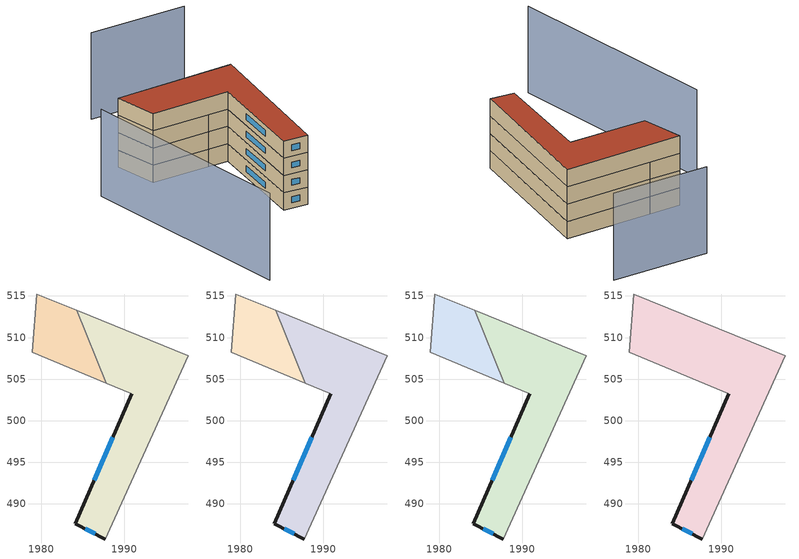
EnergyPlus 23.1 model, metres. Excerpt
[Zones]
42c84e1b770c6781_F0_dwelling_0
 floor ground (EU_floor_Construction): 1997.69,507.8 1987.69,485.79 1984.12,487.61 1990.86,503.25 1987.81,504.52 1984.27,513.27 z0
 wall outside (EU_wall_Construction): 1990.86,503.25 1984.12,487.61 1987.69,485.79 z0:3
 wall adiabatic (EU_wall_Construction): 1987.69,485.79 1997.69,507.8 1984.27,513.27 / 1987.81,504.52 1990.86,503.25 z0:3
 wall to 42c84e1b770c6781_F0_dwelling_1 (EU_wall_Construction): 1984.27,513.27 1987.81,504.52 z0:3
 window (EU_Window_Construction): 1985.31,487.01 1986.5,486.4 / 1988.62,498.04 1986.37,492.83 z1:2
42c84e1b770c6781_F0_dwelling_1
 floor ground (EU_floor_Construction): 1984.27,513.27 1987.81,504.52 1978.91,508.22 1979.45,515.23 z0
 wall adiabatic (EU_wall_Construction): 1984.27,513.27 1979.45,515.23 1978.91,508.22 1987.81,504.52 z0:3
42c84e1b770c6781_F1_dwelling_0
 floor to 42c84e1b770c6781_F0_dwelling_0 (EU_floor_Construction): 1997.69,507.8 1987.69,485.79 1984.12,487.61 1990.86,503.25 1987.81,504.52 1984.27,513.27 z3
 wall outside (EU_wall_Construction): 1990.86,503.25 1984.12,487.61 1987.69,485.79 z3:6
 wall adiabatic (EU_wall_Construction): 1987.69,485.79 1997.69,507.8 1984.27,513.27 / 1987.81,504.52 1990.86,503.25 z3:6
 wall to 42c84e1b770c6781_F1_dwelling_1 (EU_wall_Construction): 1984.27,513.27 1987.81,504.52 z3:6
 window (EU_Window_Construction): 1985.31,487.01 1986.5,486.4 / 1988.62,498.04 1986.37,492.83 z4:5
42c84e1b770c6781_F1_dwelling_1
 floor to 42c84e1b770c6781_F0_dwelling_1 (EU_floor_Construction): 1984.27,513.27 1987.81,504.52 1978.91,508.22 1979.45,515.23 z3
 wall adiabatic (EU_wall_Construction): 1984.27,513.27 1979.45,515.23 1978.91,508.22 1987.81,504.52 z3:6
42c84e1b770c6781_F2_dwelling_0
 floor to 42c84e1b770c6781_F1_dwelling_0 (EU_floor_Construction): 1997.69,507.8 1987.69,485.79 1984.12,487.61 1990.86,503.25 1987.81,504.52 1984.27,513.27 z6
 wall outside (EU_wall_Construction): 1990.86,503.25 1984.12,487.61 1987.69,485.79 z6:9
 wall adiabatic (EU_wall_Construction): 1987.69,485.79 1997.69,507.8 1984.27,513.27 / 1987.81,504.52 1990.86,503.25 z6:9
 wall to 42c84e1b770c6781_F2_dwelling_1 (EU_wall_Construction): 1984.27,513.27 1987.81,504.52 z6:9
 window (EU_Window_Construction): 1985.31,487.01 1986.5,486.4 / 1988.62,498.04 1986.37,492.83 z7:8
42c84e1b770c6781_F2_dwelling_1
 floor to 42c84e1b770c6781_F1_dwelling_1 (EU_floor_Construction): 1984.27,513.27 1987.81,504.52 1978.91,508.22 1979.45,515.23 z6
 wall adiabatic (EU_wall_Construction): 1984.27,513.27 1979.45,515.23 1978.91,508.22 1987.81,504.52 z6:9
42c84e1b770c6781_F3_dwelling_0
 floor to 42c84e1b770c6781_F2_dwelling_0 (EU_floor_Construction): 1997.69,507.8 1987.69,485.79 1984.12,487.61 1990.86,503.25 1987.81,504.52 1984.27,513.27 z9
 floor to 42c84e1b770c6781_F2_dwelling_1 (EU_floor_Construction): 1984.27,513.27 1987.81,504.52 1978.91,508.22 1979.45,515.23 z9
 wall outside (EU_wall_Construction): 1990.86,503.25 1984.12,487.61 1987.69,485.79 z9:12
 wall adiabatic (EU_wall_Construction): 1987.69,485.79 1997.69,507.8 1979.45,515.23 1978.91,508.22 1990.86,503.25 z9:12
 window (EU_Window_Construction): 1985.31,487.01 1986.5,486.4 / 1988.62,498.04 1986.37,492.83 z10:11
 roof outside (EU_roof_Construction): 1987.69,485.79 1997.69,507.8 1979.45,515.23 1978.91,508.22 1990.86,503.25 1984.12,487.61 z12
shading: 1971.03,512.07 1966.12,476.7 / 2003.34,520.86 1988.54,527.2 z0:15
[Building]
EU S2 Campaign: North Axis=0; Terrain=City; Solar Distribution=FullExterior
[Site:Location]
Bologna: Latitude=44.5; Longitude=11.25; Time Zone=1; Elevation=37
[SizingPeriod:WeatherFileDays]
AnnualSizingPeriod: Begin Month=1; Begin Day of Month=1; End Month=12; End Day of Month=31; Day of Week for Start Day=Monday; Use Weather File Daylight Saving Period=No; Use Weather File Rain and Snow Indicators=No
[MATERIAL]
EU_InternalMass_Material: Roughness=MediumRough; Thickness=0.1; Conductivity=1; Density=1800; Specific Heat=900; Thermal Absorptance=0.9; Solar Absorptance=0.7; Visible Absorptance=0.7
[MATERIAL:NOMASS] Roughness=MediumRough; Thermal Absorptance=0.9; Solar Absorptance=0.7; Visible Absorptance=0.7
Name | Thermal Resistance
EU_wall_NoMass | 0.937881
EU_roof_NoMass | 0.548572
EU_floor_NoMass | 0.71348
[WINDOWMATERIAL:SIMPLEGLAZINGSYSTEM]
EU_Window_SimpleGlazing: UFactor=4.25633; Solar Heat Gain Coefficient=0.85; Visible Transmittance=0.85
[CONSTRUCTION]
EU_wall_Construction: EU_wall_NoMass
EU_roof_Construction: EU_roof_NoMass
EU_floor_Construction: EU_floor_NoMass
EU_Window_Construction: EU_Window_SimpleGlazing
EU_InternalMass_Construction: EU_InternalMass_Material
[ZONE] Type=1; Multiplier=1; Ceiling Height=autocalculate; Floor Area=autocalculate; Part of Total Floor Area=Yes
Name | Volume
42c84e1b770c6781_F0_dwelling_0 | 440.204
42c84e1b770c6781_F1_dwelling_0; 42c84e1b770c6781_F2_dwelling_0 | 440.203
42c84e1b770c6781_F3_dwelling_0 | 589.592
42c84e1b770c6781_F0_dwelling_1 | 149.396
42c84e1b770c6781_F1_dwelling_1; 42c84e1b770c6781_F2_dwelling_1 | 149.395
[INTERNALMASS] Construction=EU_InternalMass_Construction
Name | Zone or ZoneList | Surface Area
42c84e1b770c6781_F0_dwelling_0_EU_InternalMass | 42c84e1b770c6781_F0_dwelling_0 | 146.744
42c84e1b770c6781_F0_dwelling_1_EU_InternalMass | 42c84e1b770c6781_F0_dwelling_1 | 49.7988
42c84e1b770c6781_F1_dwelling_0_EU_InternalMass | 42c84e1b770c6781_F1_dwelling_0 | 146.744
42c84e1b770c6781_F1_dwelling_1_EU_InternalMass | 42c84e1b770c6781_F1_dwelling_1 | 49.7988
42c84e1b770c6781_F2_dwelling_0_EU_InternalMass | 42c84e1b770c6781_F2_dwelling_0 | 146.744
42c84e1b770c6781_F2_dwelling_1_EU_InternalMass | 42c84e1b770c6781_F2_dwelling_1 | 49.7988
42c84e1b770c6781_F3_dwelling_0_EU_InternalMass | 42c84e1b770c6781_F3_dwelling_0 | 196.535
[OTHEREQUIPMENT] Fuel Type=Electricity; Design Level Calculation Method=Watts/Area; Power per Zone Floor Area=1; Fraction Latent=0; Fraction Radiant=0; Fraction Lost=0; Carbon Dioxide Generation Rate=0; EndUse Subcategory=EU_Step8_InternalGains
Name | Zone or ZoneList or Space or SpaceList | Schedule
EU_Step8_InternalGain_42c84e1b770c6781_F0_dwelling_0_f000 | 42c84e1b770c6781_F0_dwelling_0 | EU_Step8_GainSchedule_42c84e1b770c6781_F0_dwelling_0_f000
EU_Step8_InternalGain_42c84e1b770c6781_F0_dwelling_1_f000 | 42c84e1b770c6781_F0_dwelling_1 | EU_Step8_GainSchedule_42c84e1b770c6781_F0_dwelling_1_f000
EU_Step8_InternalGain_42c84e1b770c6781_F1_dwelling_0_f000 | 42c84e1b770c6781_F1_dwelling_0 | EU_Step8_GainSchedule_42c84e1b770c6781_F1_dwelling_0_f000
EU_Step8_InternalGain_42c84e1b770c6781_F1_dwelling_1_f000 | 42c84e1b770c6781_F1_dwelling_1 | EU_Step8_GainSchedule_42c84e1b770c6781_F1_dwelling_1_f000
EU_Step8_InternalGain_42c84e1b770c6781_F2_dwelling_0_f000 | 42c84e1b770c6781_F2_dwelling_0 | EU_Step8_GainSchedule_42c84e1b770c6781_F2_dwelling_0_f000
EU_Step8_InternalGain_42c84e1b770c6781_F2_dwelling_1_f000 | 42c84e1b770c6781_F2_dwelling_1 | EU_Step8_GainSchedule_42c84e1b770c6781_F2_dwelling_1_f000
EU_Step8_InternalGain_42c84e1b770c6781_F3_dwelling_0_f000 | 42c84e1b770c6781_F3_dwelling_0 | EU_Step8_GainSchedule_42c84e1b770c6781_F3_dwelling_0_f000
[ZONEVENTILATION:DESIGNFLOWRATE] Schedule=EU_AlwaysOn; Design Flow Rate Calculation Method=AirChanges/Hour; Air Changes per Hour=0.687892; Ventilation Type=Natural; Fan Pressure Rise=0; Fan Total Efficiency=1; Constant Term Coefficient=1; Temperature Term Coefficient=0; Velocity Term Coefficient=0; Velocity Squared Term Coefficient=0; Minimum Indoor Temperature=-100; Maximum Indoor Temperature=100; Delta Temperature=-100; Minimum Outdoor Temperature=-100; Maximum Outdoor Temperature=100; Maximum Wind Speed=40
Name | Zone or ZoneList or Space or SpaceList
EU_ConstantAir_42c84e1b770c6781_F0_dwelling_0 | 42c84e1b770c6781_F0_dwelling_0
EU_ConstantAir_42c84e1b770c6781_F0_dwelling_1 | 42c84e1b770c6781_F0_dwelling_1
EU_ConstantAir_42c84e1b770c6781_F1_dwelling_0 | 42c84e1b770c6781_F1_dwelling_0
EU_ConstantAir_42c84e1b770c6781_F1_dwelling_1 | 42c84e1b770c6781_F1_dwelling_1
EU_ConstantAir_42c84e1b770c6781_F2_dwelling_0 | 42c84e1b770c6781_F2_dwelling_0
EU_ConstantAir_42c84e1b770c6781_F2_dwelling_1 | 42c84e1b770c6781_F2_dwelling_1
EU_ConstantAir_42c84e1b770c6781_F3_dwelling_0 | 42c84e1b770c6781_F3_dwelling_0
[HVACTEMPLATE:THERMOSTAT] Constant Heating Setpoint=20; Constant Cooling Setpoint=50
EU_HeatOnly_42c84e1b770c6781_F0_dwelling_0; EU_HeatOnly_42c84e1b770c6781_F0_dwelling_1; EU_HeatOnly_42c84e1b770c6781_F1_dwelling_0; EU_HeatOnly_42c84e1b770c6781_F1_dwelling_1; EU_HeatOnly_42c84e1b770c6781_F2_dwelling_0; EU_HeatOnly_42c84e1b770c6781_F2_dwelling_1; EU_HeatOnly_42c84e1b770c6781_F3_dwelling_0
[HVACTEMPLATE:ZONE:IDEALLOADSAIRSYSTEM] System Availability Schedule=EU_AlwaysOn; Maximum Heating Supply Air Temperature=50; Minimum Cooling Supply Air Temperature=13; Maximum Heating Supply Air Humidity Ratio=0.0156; Minimum Cooling Supply Air Humidity Ratio=0.0077; Heating Limit=NoLimit; Cooling Limit=NoLimit; Heating Availability Schedule=EU_AlwaysOn; Cooling Availability Schedule=EU_CoolingOff; Dehumidification Control Type=ConstantSensibleHeatRatio; Cooling Sensible Heat Ratio=0.7; Dehumidification Setpoint=60; Humidification Control Type=None; Humidification Setpoint=30; Outdoor Air Method=None; Outdoor Air Flow Rate per Person=0.00944; Outdoor Air Flow Rate per Zone Floor Area=0; Outdoor Air Flow Rate per Zone=0; Demand Controlled Ventilation Type=None; Outdoor Air Economizer Type=NoEconomizer; Heat Recovery Type=None; Sensible Heat Recovery Effectiveness=0.7; Latent Heat Recovery Effectiveness=0.65
Name | Template Thermostat
42c84e1b770c6781_F0_dwelling_0 | EU_HeatOnly_42c84e1b770c6781_F0_dwelling_0
42c84e1b770c6781_F0_dwelling_1 | EU_HeatOnly_42c84e1b770c6781_F0_dwelling_1
42c84e1b770c6781_F1_dwelling_0 | EU_HeatOnly_42c84e1b770c6781_F1_dwelling_0
42c84e1b770c6781_F1_dwelling_1 | EU_HeatOnly_42c84e1b770c6781_F1_dwelling_1
42c84e1b770c6781_F2_dwelling_0 | EU_HeatOnly_42c84e1b770c6781_F2_dwelling_0
42c84e1b770c6781_F2_dwelling_1 | EU_HeatOnly_42c84e1b770c6781_F2_dwelling_1
42c84e1b770c6781_F3_dwelling_0 | EU_HeatOnly_42c84e1b770c6781_F3_dwelling_0
[SIZING:ZONE] Zone Cooling Design Supply Air Temperature Input Method=SupplyAirTemperature; Zone Cooling Design Supply Air Temperature=13; Zone Heating Design Supply Air Temperature Input Method=SupplyAirTemperature; Zone Heating Design Supply Air Temperature=50; Zone Cooling Design Supply Air Humidity Ratio=0.008; Zone Heating Design Supply Air Humidity Ratio=0.008; Cooling Design Air Flow Method=DesignDay; Cooling Design Air Flow Rate=0; Cooling Minimum Air Flow per Zone Floor Area=0.000762; Cooling Minimum Air Flow=0; Cooling Minimum Air Flow Fraction=0.2; Heating Design Air Flow Method=DesignDay; Heating Design Air Flow Rate=0; Heating Maximum Air Flow per Zone Floor Area=0.002032; Heating Maximum Air Flow=0.141576; Heating Maximum Air Flow Fraction=0.3; Account for Dedicated Outdoor Air System=No; Dedicated Outdoor Air System Control Strategy=NeutralSupplyAir; Dedicated Outdoor Air Low Setpoint Temperature for Design=autosize; Dedicated Outdoor Air High Setpoint Temperature for Design=autosize; Zone Load Sizing Method=Sensible Load Only No Latent Load; Zone Latent Cooling Design Supply Air Humidity Ratio Input Method=HumidityRatioDifference; Zone Cooling Design Supply Air Humidity Ratio Difference=0.005; Zone Latent Heating Design Supply Air Humidity Ratio Input Method=HumidityRatioDifference; Zone Humidification Design Supply Air Humidity Ratio Difference=0.005
42c84e1b770c6781_F0_dwelling_0; 42c84e1b770c6781_F0_dwelling_1; 42c84e1b770c6781_F1_dwelling_0; 42c84e1b770c6781_F1_dwelling_1; 42c84e1b770c6781_F2_dwelling_0; 42c84e1b770c6781_F2_dwelling_1; 42c84e1b770c6781_F3_dwelling_0
[SCHEDULE:CONSTANT]
Name | Hourly Value
EU_AlwaysOn | 1
EU_CoolingOff | 0
[SCHEDULE:FILE] Column Number=1; Rows to Skip at Top=0; Number of Hours of Data=8760; Column Separator=Comma; Interpolate to Timestep=No; Minutes per Item=60; Adjust Schedule for Daylight Savings=Yes
Name | File
EU_Step8_GainSchedule_42c84e1b770c6781_F0_dwelling_0_f000 | ../../schedules/42c84e1b770c6781/42c84e1b770c6781_F0_dwelling_0_f000_gain.csv
EU_Step8_GainSchedule_42c84e1b770c6781_F0_dwelling_1_f000 | ../../schedules/42c84e1b770c6781/42c84e1b770c6781_F0_dwelling_1_f000_gain.csv
EU_Step8_GainSchedule_42c84e1b770c6781_F1_dwelling_0_f000 | ../../schedules/42c84e1b770c6781/42c84e1b770c6781_F1_dwelling_0_f000_gain.csv
EU_Step8_GainSchedule_42c84e1b770c6781_F1_dwelling_1_f000 | ../../schedules/42c84e1b770c6781/42c84e1b770c6781_F1_dwelling_1_f000_gain.csv
EU_Step8_GainSchedule_42c84e1b770c6781_F2_dwelling_0_f000 | ../../schedules/42c84e1b770c6781/42c84e1b770c6781_F2_dwelling_0_f000_gain.csv
EU_Step8_GainSchedule_42c84e1b770c6781_F2_dwelling_1_f000 | ../../schedules/42c84e1b770c6781/42c84e1b770c6781_F2_dwelling_1_f000_gain.csv
EU_Step8_GainSchedule_42c84e1b770c6781_F3_dwelling_0_f000 | ../../schedules/42c84e1b770c6781/42c84e1b770c6781_F3_dwelling_0_f000_gain.csv
